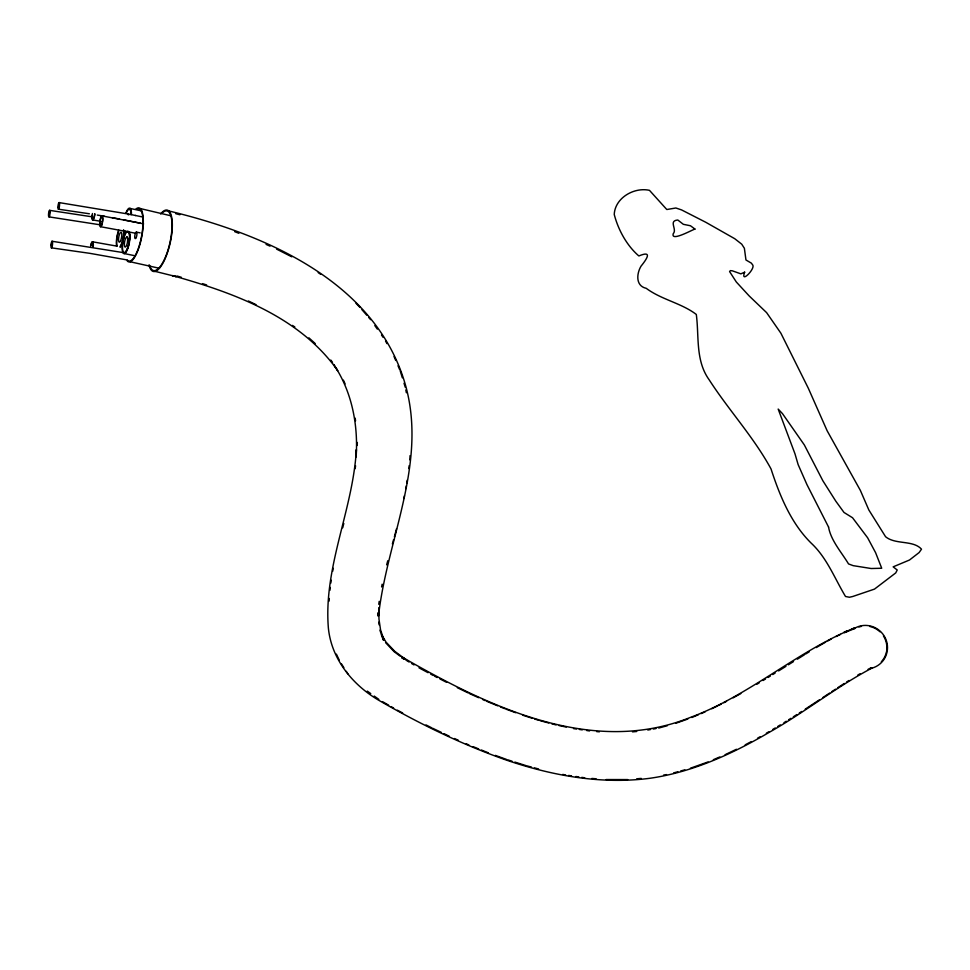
<?xml version="1.0" encoding="UTF-8"?>
<svg xmlns="http://www.w3.org/2000/svg" width="970" height="970" viewBox="0 0 970 970"><rect width="100%" height="100%" fill="white"/><g stroke="black" fill="none" stroke-linecap="round" stroke-linejoin="round"><path stroke-width="1.45" d="M59.158 205.652L58.879 204.149L58.479 207.616L59.073 206.307M357.239 445.485L357.324 442.453M51.374 244.767C51.834 249.254 52.719 240.293 51.446 244.125M377.924 613.185L377.815 615.865L378.058 612.967M378.615 613.246L378.506 615.999C386.933 539.647 426.97 464.885 405.945 386.775C377.281 281.955 265.344 234.17 168.804 210.951M409.825 459.865L410.043 455.645M329.133 601.097L329.279 598.454M408.831 468.558L409.158 465.661M329.945 590.293L330.297 587.408M330.831 583.079L331.194 580.181M355.153 468.68L355.578 465.794M378.749 604.286L379.197 601.351M405.836 488.65L406.321 485.8M406.806 482.939L407.279 480.089M332.698 571.281L333.231 568.299M381.598 586.947L382.156 584.183M403.872 498.507L404.466 495.706M342.701 527.813L343.804 523.485M394.39 536.798L396.56 528.735M386.654 564.843L387.77 560.745M392.377 543.988L393.577 539.672M822.645 697.697L829.556 693.113M819.323 699.891L805.245 709.143M831.896 691.574L835.461 689.221M837.837 687.657L844.324 683.45M793.314 716.83L796.879 714.538M799.268 713.011L801.644 711.483M846.652 681.971L848.98 680.491M778.619 670.925L785.942 666.341M788.38 664.802L793.496 661.588M783.942 722.686L786.282 721.231M788.622 719.764L790.962 718.297M797.34 659.188L804.397 654.798M768.07 677.472L770.41 676.017M772.75 674.562L775.103 673.107M805.561 654.059L809.235 651.816M756.733 684.347L759.243 682.819M763.026 680.528L765.548 679M772.678 729.501L775.224 727.973M777.77 726.445L780.316 724.917M816.255 647.572L825.652 642.104M857.722 675.132L860.075 673.738M757.57 738.194L760.08 736.776M766.348 733.211L768.846 731.792M733.162 697.83L740.813 693.562M827.834 640.903L831.096 639.109M745.178 744.839L751.35 741.577M718.467 705.542L721.146 704.135M723.826 702.741L726.518 701.346M871.824 668.148C836.213 686.93 804.627 712.392 769.562 732.144C732.471 753.848 692.531 772.253 649.633 778.316C601.424 784.572 552.561 775.757 506.873 760.262C462.629 744.778 420.252 724.214 379.694 700.813C352.947 685.402 331.437 659.442 328.357 627.917C323.422 566.735 353.007 509.953 356.378 449.559L356.135 456.979C358.282 424.811 351.928 391.419 333.632 364.417L337.705 370.625C299.56 316.511 233.649 292.661 172.369 275.589L176.249 276.632L155.188 271.394M868.077 669.324L871.484 667.639M836.019 636.55L840.444 634.404M725.063 754.733L736.436 749.264M711.774 708.73L717.121 706.172M851.551 629.154L855.152 627.736C796.904 651.246 749.507 695.648 690.264 717.461C591.7 757.049 487.11 705.954 402.053 657.042L406.648 660.17L394.693 651.258L386.024 642.104L381.707 634.889M713.326 759.704L719.849 756.939M691.828 717.509L698.461 714.708M701.104 713.593L705.081 711.907M844.118 632.113L847.719 630.682M855.273 628.33L844.446 632.634L846.846 631.676M690.422 768.204L708.112 761.923M675.896 723.256L687.851 719.012M658.727 728.058L667.372 725.693M673.677 772.884L677.872 771.744M680.673 770.98L684.856 769.828M647.79 730.034L650.53 729.537M653.259 729.04L655.999 728.555M663.565 775.103L666.523 774.569M632.488 731.865L636.696 731.501M636.744 778.801L641.243 778.413M606.068 779.553L627.723 779.577M596.611 731.598L599.387 731.816M591.858 778.449L596.126 778.777M51.519 247.859L89.786 253.328L126.997 259.936M52.016 241.251L123.432 252.636M49.531 210.344L91.374 216.71M49.033 216.88L100.371 224.846M59 202.572L128.198 214.018M58.503 209.217L89.373 213.776M573.525 728.603L576.447 729.028M579.369 729.464L582.291 729.889M586.68 730.531L589.602 730.956M568.578 775.442L571.512 775.867M575.913 776.509L578.847 776.946M581.782 777.37L584.716 777.794M97.279 215.061L104.566 216.31M92.332 241.772L117.127 246.174M91.968 215.316A5.456 1.37 -81.5 0 0 92.877 219.947L101.074 221.39M100.698 226.737L136.067 233.321M101.826 215.873L140.335 223.148M112.108 217.644L119.601 219.026M123.323 219.741L143.621 223.9M136.261 232.109L140.141 232.848M127.858 213.958L135.654 215.522M124.548 253.619L134.818 255.728M135.303 215.449L143.051 217.074M558.975 725.56L566.25 727.076M562.77 774.412L565.643 775.018M130.138 261.767L159.456 268.302M130.247 208.465L141.668 210.939M140.407 208.586L170.999 215.813M175.655 213.655L179.899 214.77M527.292 765.961L531.511 767.088M534.337 767.84L538.556 768.955M540.072 720.674L548.802 723.002M551.712 723.778L556.065 724.942M176.952 276.013L181.269 277.238M507.94 759.886L512.075 761.207M514.84 762.08L525.885 765.585M522.563 715.157L531.936 718.152M534.603 719L538.617 720.286M202.487 283.616L206.634 284.95M495.379 755.387L506.558 759.449M506.025 709.167L515.7 712.707M234.74 231.697L238.887 233.297M473.069 746.633L478.646 748.901M481.423 750.028L488.395 752.853M486.6 701.261L497.707 705.82M500.484 706.948L504.642 708.658M266.071 244.391L270.048 246.15M454.445 738.522L458.386 740.28M466.267 743.772L468.898 744.948M469.298 693.489L478.61 697.685M482.599 699.467L485.267 700.667M432.39 728.143L441.447 732.459M444.03 733.684L449.207 736.157M248.381 300.979L256.056 304.677M457.319 687.694L467.976 692.847M426.012 724.929L431.116 727.5M276.62 249.132L291.788 256.82M434.524 676.163L437.203 677.545M439.895 678.915L446.612 682.359M397.348 710.185L402.635 712.95M418.991 667.833L428.049 672.695M430.632 674.077L433.226 675.472M382.435 701.601L388.655 705.178M391.14 706.609L393.614 708.039M404.163 659.079L401.701 657.611L403.944 659.139M406.624 660.546L409.085 662.013M411.547 663.48L414.008 664.935M292.455 325.411L294.831 326.963M318.184 272.606L320.561 274.231M367.291 691.125L370.746 693.586M374.202 696.06L378.809 699.346M400.198 656.193L394.208 651.743L385.563 642.625M308.896 337.839L315.238 343.586M355.954 303.234L360.015 307.466M361.943 309.685L366.769 315.226M368.697 317.445L370.625 319.663M330.818 360.064L332.516 362.331M374.82 325.58L377.33 329.121M381.501 335.038L383.162 337.402M341.44 663.856L343.853 667.602M346.266 671.337L347.878 673.823M382.665 637.823L384.108 640.224M385.539 341.052L386.981 343.622M381.477 634.95L383.914 639.873L380.555 629.845L378.979 619.175L378.821 607.729M336.384 654.107L339.257 660.158M343.38 380.119L345.102 383.902M394.038 356.499L395.736 360.476M398.003 365.775L399.701 369.74M379.913 630.173L383.308 640.188M400.27 371.074L402.356 377.815M404.017 383.223L405.266 387.272M405.812 390.001L406.369 392.741M378.7 622.17L379.112 624.838M355.19 418.131L355.553 420.871M160.583 213.994A31.452 10.112 -77.3 0 1 172.272 222.36A31.452 10.112 -77.3 0 1 163.069 262.87A31.452 10.112 -77.3 0 1 149.028 264.846M161.699 213.436A30.579 9.845 -77.3 0 1 169.75 243.555A30.579 9.845 -77.3 0 1 149.647 265.428M853.915 628.718A21.958 21.485 49.1 0 1 885.877 639.327A21.958 21.485 49.1 0 1 870.066 668.572M858.923 627.008A21.352 20.903 49.1 0 1 861.433 626.365M869.872 626.474A21.352 20.903 49.1 0 1 880.008 631.809M883.452 635.932A21.352 20.903 49.1 0 1 886.689 650.555M886.483 651.743A21.352 20.903 49.1 0 1 881.342 661.795M135.727 209.229A27.499 8.051 -79.3 0 1 142.214 234.097A27.499 8.051 -79.3 0 1 127.228 260.954M124.027 231.551A11.713 3.298 -79.9 0 1 120.11 247.386M116.655 246.331A11.713 3.298 -79.9 0 1 118.716 230.108M123.566 229.757A10.706 3.007 -79.9 0 1 120.11 246.513M116.946 245.555A10.706 3.007 -79.9 0 1 118.837 230.714M129.628 232.788A11.822 3.359 -79.9 0 1 127.106 250.308A11.822 3.359 -79.9 0 1 122.196 249.06A11.822 3.359 -79.9 0 1 126.039 231.879M122.45 243.397A11.822 3.359 -79.9 0 1 126.088 231.806M127.397 231.454A10.815 3.068 -79.9 0 1 129.35 240.79A10.815 3.068 -79.9 0 1 124.681 252.624M126.682 237.044A5.105 1.455 -79.9 0 0 124.487 242.633A5.105 1.443 -79.9 0 0 125.397 247.035A5.105 1.443 -79.9 0 0 127.591 241.445A5.105 1.455 -79.9 0 0 126.682 237.044A5.105 1.443 -79.9 0 1 127.591 241.445M126.015 212.769A11.798 3.334 -79.8 0 1 131.459 214.115M126.064 231.296A11.798 3.334 -79.8 0 1 124.851 231.005M126.148 213.364A10.791 3.055 -79.8 0 1 131.132 214.479M128.901 209.217A10.791 3.055 -79.8 0 1 131.132 214.6M128.185 214.782A5.093 1.443 -79.8 0 1 128.719 214.891M137.364 208.889A26.639 7.796 -79.3 0 1 141.487 236.668A26.639 7.796 -79.3 0 1 127.434 260.142M90.598 245.798A5.468 1.382 -81.8 0 1 92.599 241.748A5.468 1.382 -81.8 0 1 93.241 246.513M90.792 246.016A4.595 1.164 -81.8 0 1 92.465 242.621A4.595 1.164 -81.8 0 1 93.011 246.61M94.914 213.885A5.456 1.37 -81.5 0 1 92.877 219.947M94.672 213.994A4.583 1.152 -81.5 0 1 92.744 219.123A4.583 1.152 -81.5 0 1 92.453 213.509M744.657 272.17C740.098 284.21 755.072 269.211 752.829 265.149L751.374 263.149L745.954 259.984L744.378 248.271L741.735 244.185L734.714 238.693L705.639 222.203L681.546 209.908L675.872 207.992L666.802 209.52L649.476 190.338C634.125 186.895 614.98 197.892 614.24 214.467C618.193 229.781 626.802 245.616 638.854 255.959C651.646 250.648 648.154 257.389 641.049 266.144C636.611 273.516 635.374 285.92 646.202 288.308C661.491 299.694 681.522 303.125 696.302 314.45C699.212 336.311 695.272 360.525 709.179 379.828C728.797 410.249 753.666 437.033 771.029 468.946C779.735 495.67 790.974 523.194 811.211 543.164C826.949 557.786 834.661 578.447 845.513 596.489L849.429 597.253L852.763 596.489L874.491 589.105L895.734 572.918L897.214 569.984L893.14 566.856L909.508 560.005L919.136 552.536L921.5 549.178C913.085 539.829 895.516 544.922 885.574 536.725L868.853 509.99L860.366 490.408L827.119 430.728L808.337 388.279L780.886 333.207L766.615 312.643L749.192 295.959L736.327 282.003L729.598 271.6L730.337 270.618L732.398 270.836L740.862 273.855L744.657 272.17M48.888 213.849L49.155 215.328L49.543 211.921L48.888 213.849M694.944 229.065C692.289 229.744 670.61 241.991 673.228 233.721C677.424 229.211 668.136 220.808 677.8 220.008L683.341 224.312L690.482 225.767L694.944 229.065M828.55 527.037C830.841 540.448 841.536 552.294 848.532 563.922L853.139 565.643L871.169 568.517L881.718 568.25L875.607 552.706L867.604 537.744L852.533 517.737L844.009 512.463L835.788 501.15L822.863 480.768L804.348 444.951L782.487 413.644L778.17 409.073L794.988 453.839L798.128 464.582L806.919 484.551L828.55 527.037M120.632 240.693A5.056 1.419 -79.9 0 0 121.323 232.388A5.056 1.419 -79.9 0 0 118.57 238.547A5.056 1.419 -79.9 0 0 120.632 240.693M127.07 249.484A10.815 3.068 -79.9 0 0 128.501 231.709A10.815 3.068 -79.9 0 0 122.584 244.925A10.815 3.068 -79.9 0 0 127.07 249.484M136.152 237.638A3.322 0.97 -79.6 0 0 136.612 232.182A3.322 0.97 -79.6 0 0 134.745 236.231A3.322 0.97 -79.6 0 0 136.152 237.638M101.765 225.088A5.529 1.406 -81.6 0 0 102.335 215.983A5.529 1.406 -81.6 0 0 99.68 222.833A5.529 1.406 -81.6 0 0 101.765 225.088M101.692 224.482A4.644 1.188 -81.6 0 0 102.165 216.843A4.644 1.188 -81.6 0 0 99.934 222.591A4.644 1.188 -81.6 0 0 101.692 224.482M49.555 215.873A3.322 0.703 -83.8 0 0 49.785 210.393A3.322 0.703 -83.8 0 0 48.512 214.552A3.322 0.703 -83.8 0 0 49.555 215.873M52.053 246.877A3.346 0.715 -83.9 0 0 52.283 241.324A3.346 0.715 -83.9 0 0 50.986 245.458A3.346 0.715 -83.9 0 0 52.053 246.877M59.037 208.198A3.383 0.727 -83.7 0 0 59.255 202.633A3.383 0.727 -83.7 0 0 57.945 206.865A3.383 0.727 -83.7 0 0 59.037 208.198"/></g></svg>
